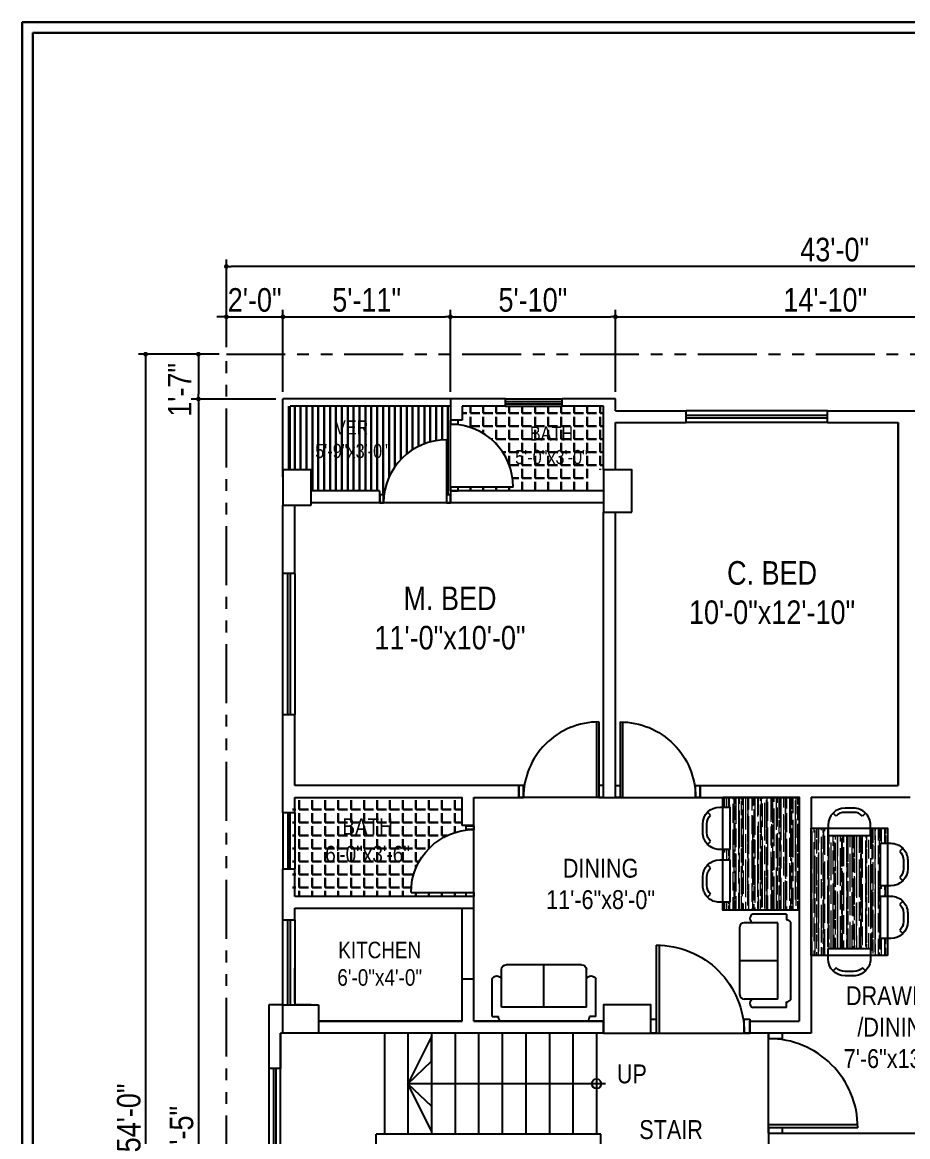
# Model space of a CAD drawing. Header units: inches. Extents: x -159432 to -126829, y -44881 to -40109.
# Drawn here: x -153827.8 to -153452.2, y -42119.8 to -41647 of the extents above; entities that cross this region are included whole.
import ezdxf

# ---------------------------------------------------------------- set-up
doc = ezdxf.new("R2010")
doc.units = ezdxf.units.IN
doc.header["$LTSCALE"] = 10
doc.header["$MEASUREMENT"] = 0
doc.header["$PDMODE"] = 34
doc.linetypes.add('PHANTOMX2', pattern=[5, 2.5, -0.5, 0.5, -0.5, 0.5, -0.5])
doc.linetypes.add('Solid', pattern=[0])
doc.layers.get('0').update_dxf_attribs({"color": 140, "lineweight": 25})
doc.layers.get('Defpoints').update_dxf_attribs({"lineweight": 25})
for name, color, linetype, lineweight in [('BOUNDERY', 32, 'PHANTOMX2', 25), ('COLUM', 10, 'Continuous', 25), ('DIM', 6, 'Continuous', 25), ('door', 123, 'Continuous', 25), ('FUR', 161, 'Continuous', 25), ('FURNITURE', 77, 'Continuous', 25), ('H', 8, 'Continuous', 15), ('h2', 165, 'Continuous', 30), ('line', 134, 'Continuous', 30), ('Stair', 135, 'Continuous', 25), ('TEXT', 6, 'Continuous', 25), ('wall', 7, 'Continuous', 25), ('win', 143, 'Continuous', 25)]:
    doc.layers.add(name, color=color, linetype=linetype, lineweight=lineweight)
doc.styles.add('arn', font='ARIALN.TTF')
doc.dimstyles.new('DIM', dxfattribs={"dimtxt": 10, "dimasz": 2, "dimexe": 3, "dimexo": 3, "dimgap": 2, "dimtad": 1, "dimdec": 1, "dimzin": 1, "dimdsep": 46, "dimlunit": 4, "dimtxsty": 'arn', "dimblk": 'DOT', "dimcen": 0.09, "dimclrd": 256, "dimclre": 256, "dimclrt": 256, "dimaunit": 1, "dimadec": 0, "dimazin": 0, "dimtfac": 1, "dimtdec": 1, "dimtix": 1, "dimtmove": 2, "dimatfit": 3, "dimldrblk": 'OPEN30', "dimfxl": 10, "dimtolj": 1, "dimtzin": 0, "dimlwd": -1, "dimlwe": -1, "dimarcsym": 0})
pattern_1 = [(90, (-4505.8795, 0), (-2, 4.4), [30, -4, 10, -2]), (90, (-4506.8795, 2.66), (-2.66, -2), [6, -0.66, 12, -1.5]), (90, (-4507.5795, 1), (-1.34, 10.4), [16, -2.8, 8, -2])]

# ---------------------------------------------------------------- blocks, each defined once
blk = doc.blocks.new('D36')
at = {"layer": 'door'}
for p, q in [((27731.72, -1583.1), (27731.72, -1585.1)), ((27736.72, -1583.1), (27731.72, -1583.1)), ((27731.72, -1619.1), (27731.72, -1583.1)), ((27731.72, -1585.1), (27736.72, -1585.1)), ((27736.72, -1585.1), (27736.72, -1583.1)), ((27763.72, -1616.1), (27731.72, -1616.1)), ((27763.72, -1617.1), (27731.72, -1617.1)), ((27736.72, -1617.1), (27731.72, -1617.1)), ((27731.72, -1617.1), (27731.72, -1619.1)), ((27736.72, -1619.1), (27736.72, -1617.1)), ((27731.72, -1619.1), (27736.72, -1619.1))]:
    blk.add_line(p, q, dxfattribs=at)
at = {"layer": 'door', "linetype": 'ByBlock'}
blk.add_ellipse((27731.72, -1617.1), major_axis=(-22.63, -22.63), ratio=1, start_param=2.356194, end_param=3.926991, dxfattribs=at)
blk = doc.blocks.new('D1')
at = {"layer": 'door'}
for p, q in [((231942, 594723), (231942, 594673)), ((232042, 594723), (231942, 594723)), ((232042, 594673), (232042, 594723)), ((231942, 594673), (232042, 594673)), ((232742, 593873), (231942, 593873)), ((232042, 593873), (231942, 593873)), ((231942, 593873), (231942, 593823)), ((232042, 593823), (232042, 593873)), ((231942, 593823), (232042, 593823))]:
    blk.add_line(p, q, dxfattribs=at)
at = {"layer": 'door', "linetype": 'ByBlock'}
blk.add_arc((231942, 593873), 800, 0, 90, dxfattribs=at)
blk = doc.blocks.new('door')
at = {"layer": 'door'}
blk.add_line((-148358.38, -38071.49), (-148328.38, -38071.49), dxfattribs=at)
at = {"layer": 'door', "extrusion": (0, 0, -1), "xscale": 0.03333332273177803, "yscale": 0.03333332278998569, "zscale": -0.0333333227645894, "rotation": 90}
blk.add_blockref('D1', (168152.49, -45802.87), dxfattribs=at)
blk = doc.blocks.new('_Dot')
at = {"color": 0, "linetype": 'ByBlock', "lineweight": -2}
blk.add_line((-0.5, 0), (-1, 0), dxfattribs=at)
at = {"color": 0, "linetype": 'ByBlock', "const_width": 0.5}
blk.add_lwpolyline([(-0.25, 0, 1), (0.25, 0, 1)], format="xyb", close=True, dxfattribs=at)
blk = doc.blocks.new('*D13')
at = {"layer": 'Defpoints', "color": 0}
for p in [(-153741.23, -41750.6), (-153741.23, -41787.83), (-153225.23, -41787.83)]:
    blk.add_point(p, dxfattribs=at)
at = {"layer": 'DIM'}
for p, q in [((-153741.23, -41784.83), (-153741.23, -41747.6)), ((-153227.23, -41750.6), (-153739.23, -41750.6)), ((-153225.23, -41784.83), (-153225.23, -41747.6))]:
    blk.add_line(p, q, dxfattribs=at)
at = {"layer": 'DIM', "xscale": 2, "yscale": 2, "zscale": 2, "rotation": 180}
blk.add_blockref('_Dot', (-153741.23, -41750.6), dxfattribs=at)
at = {"layer": 'DIM', "xscale": 2, "yscale": 2, "zscale": 2}
blk.add_blockref('_Dot', (-153225.23, -41750.6), dxfattribs=at)
at = {"layer": 'DIM', "insert": (-153483.23, -41743.5), "char_height": 10, "attachment_point": 5, "style": 'arn'}
blk.add_mtext('\\A1;43\'-0"', dxfattribs=at)
blk = doc.blocks.new('_Open30')
at = {"color": 0, "linetype": 'ByBlock', "lineweight": -2}
for p, q in [((-1, 0.27), (0, 0)), ((0, 0), (-1, -0.27)), ((0, 0), (-1, 0))]:
    blk.add_line(p, q, dxfattribs=at)
blk = doc.blocks.new('*D14')
at = {"layer": 'Defpoints', "color": 0}
for p in [(-153741.23, -41787.83), (-153775.47, -42435.83), (-153741.23, -42435.83)]:
    blk.add_point(p, dxfattribs=at)
at = {"layer": 'DIM'}
for p, q in [((-153744.23, -41787.83), (-153778.47, -41787.83)), ((-153775.47, -41789.83), (-153775.47, -42433.83)), ((-153744.23, -42435.83), (-153778.47, -42435.83))]:
    blk.add_line(p, q, dxfattribs=at)
at = {"layer": 'DIM', "xscale": 2, "yscale": 2, "zscale": 2}
for p, rotation in [((-153775.47, -41787.83), 90), ((-153775.47, -42435.83), 270)]:
    blk.add_blockref('_Dot', p, dxfattribs=dict(at, rotation=rotation))
at = {"layer": 'DIM', "insert": (-153782.58, -42111.83), "char_height": 10, "attachment_point": 5, "rotation": 90, "style": 'arn'}
blk.add_mtext('\\A1;54\'-0"', dxfattribs=at)
blk = doc.blocks.new('s1')
at = {"layer": 'FURNITURE'}
for p, q in [((-147203.1, -40403.5), (-147219.1, -40403.5)), ((-147199.1, -40399.5), (-147214.94, -40399.5)), ((-147203.1, -40439.5), (-147203.1, -40403.5)), ((-147199.1, -40399.5), (-147199.1, -40402.22)), ((-147197.1, -40439.79), (-147197.1, -40403.21)), ((-147221.1, -40437.5), (-147221.1, -40405.5)), ((-147203.1, -40421.5), (-147221.1, -40421.5)), ((-147203.1, -40439.5), (-147219.1, -40439.5)), ((-147199.1, -40443.5), (-147199.1, -40440.79)), ((-147199.1, -40443.5), (-147214.94, -40443.5))]:
    blk.add_line(p, q, dxfattribs=at)
for centre, radius, start, end in [((-147219.1, -40405.5), 2, 90, 180), ((-147214.22, -40401.5), 2.13, 109.8946, 250.1054), ((-147199.05, -40404.62), 2.41, 35.8412, 91.1692), ((-147219.1, -40437.5), 2, 180, 270), ((-147214.22, -40441.5), 2.13, 109.8946, 250.1054), ((-147199.05, -40438.38), 2.41, 268.8308, 324.1588)]:
    blk.add_arc(centre, radius, start, end, dxfattribs=at)
blk = doc.blocks.new('*D387')
at = {"layer": 'Defpoints', "color": 0}
for p in [(-153717.23, -41771.96), (-153741.23, -41787.83), (-153717.23, -41806.83)]:
    blk.add_point(p, dxfattribs=at)
at = {"layer": 'DIM'}
for p, q in [((-153741.23, -41784.83), (-153741.23, -41768.96)), ((-153717.23, -41803.83), (-153717.23, -41768.96)), ((-153743.23, -41771.96), (-153745.23, -41771.96)), ((-153741.23, -41771.96), (-153717.23, -41771.96)), ((-153715.23, -41771.96), (-153713.23, -41771.96))]:
    blk.add_line(p, q, dxfattribs=at)
at = {"layer": 'DIM', "xscale": 2, "yscale": 2, "zscale": 2}
blk.add_blockref('_Dot', (-153741.23, -41771.96), dxfattribs=at)
at = {"layer": 'DIM', "xscale": 2, "yscale": 2, "zscale": 2, "rotation": 180}
blk.add_blockref('_Dot', (-153717.23, -41771.96), dxfattribs=at)
at = {"layer": 'DIM', "insert": (-153729.23, -41764.86), "char_height": 10, "attachment_point": 5, "style": 'arn'}
blk.add_mtext('\\A1;2\'-0"', dxfattribs=at)
blk = doc.blocks.new('*D389')
at = {"layer": 'Defpoints', "color": 0}
for p in [(-153741.23, -41787.83), (-153753.11, -41806.83), (-153717.23, -41806.83)]:
    blk.add_point(p, dxfattribs=at)
at = {"layer": 'DIM'}
for p, q in [((-153744.23, -41787.83), (-153756.11, -41787.83)), ((-153753.11, -41789.83), (-153753.11, -41804.83)), ((-153720.23, -41806.83), (-153756.11, -41806.83))]:
    blk.add_line(p, q, dxfattribs=at)
at = {"layer": 'DIM', "xscale": 2, "yscale": 2, "zscale": 2}
for p, rotation in [((-153753.11, -41787.83), 90), ((-153753.11, -41806.83), 270)]:
    blk.add_blockref('_Dot', p, dxfattribs=dict(at, rotation=rotation))
at = {"layer": 'DIM', "insert": (-153761.03, -41802.96), "char_height": 10, "attachment_point": 5, "rotation": 90, "style": 'arn'}
blk.add_mtext('\\A1;1\'-7"', dxfattribs=at)
blk = doc.blocks.new('*D390')
at = {"layer": 'Defpoints', "color": 0}
for p in [(-153717.23, -41806.83), (-153753.11, -42435.83), (-153741.23, -42435.83)]:
    blk.add_point(p, dxfattribs=at)
at = {"layer": 'DIM'}
for p, q in [((-153720.23, -41806.83), (-153756.11, -41806.83)), ((-153753.11, -41808.83), (-153753.11, -42433.83)), ((-153744.23, -42435.83), (-153756.11, -42435.83))]:
    blk.add_line(p, q, dxfattribs=at)
at = {"layer": 'DIM', "xscale": 2, "yscale": 2, "zscale": 2}
for p, rotation in [((-153753.11, -41806.83), 90), ((-153753.11, -42435.83), 270)]:
    blk.add_blockref('_Dot', p, dxfattribs=dict(at, rotation=rotation))
at = {"layer": 'DIM', "insert": (-153760.22, -42121.33), "char_height": 10, "attachment_point": 5, "rotation": 90, "style": 'arn'}
blk.add_mtext('\\A1;52\'-5"', dxfattribs=at)
blk = doc.blocks.new('*D447')
at = {"layer": 'Defpoints', "color": 0}
for p in [(-153646.23, -41771.96), (-153717.23, -41806.83), (-153646.23, -41806.83)]:
    blk.add_point(p, dxfattribs=at)
at = {"layer": 'DIM'}
for p, q in [((-153717.23, -41803.83), (-153717.23, -41768.96)), ((-153646.23, -41803.83), (-153646.23, -41768.96)), ((-153715.23, -41771.96), (-153648.23, -41771.96))]:
    blk.add_line(p, q, dxfattribs=at)
at = {"layer": 'DIM', "xscale": 2, "yscale": 2, "zscale": 2, "rotation": 180}
blk.add_blockref('_Dot', (-153717.23, -41771.96), dxfattribs=at)
at = {"layer": 'DIM', "xscale": 2, "yscale": 2, "zscale": 2}
blk.add_blockref('_Dot', (-153646.23, -41771.96), dxfattribs=at)
at = {"layer": 'DIM', "insert": (-153681.73, -41764.86), "char_height": 10, "attachment_point": 5, "style": 'arn'}
blk.add_mtext('\\A1;5\'-11"', dxfattribs=at)
blk = doc.blocks.new('*D448')
at = {"layer": 'Defpoints', "color": 0}
for p in [(-153576.23, -41771.96), (-153646.23, -41806.83), (-153576.23, -41806.83)]:
    blk.add_point(p, dxfattribs=at)
at = {"layer": 'DIM'}
for p, q in [((-153646.23, -41803.83), (-153646.23, -41768.96)), ((-153576.23, -41803.83), (-153576.23, -41768.96)), ((-153644.23, -41771.96), (-153578.23, -41771.96))]:
    blk.add_line(p, q, dxfattribs=at)
at = {"layer": 'DIM', "xscale": 2, "yscale": 2, "zscale": 2, "rotation": 180}
blk.add_blockref('_Dot', (-153646.23, -41771.96), dxfattribs=at)
at = {"layer": 'DIM', "xscale": 2, "yscale": 2, "zscale": 2}
blk.add_blockref('_Dot', (-153576.23, -41771.96), dxfattribs=at)
at = {"layer": 'DIM', "insert": (-153611.23, -41764.86), "char_height": 10, "attachment_point": 5, "style": 'arn'}
blk.add_mtext('\\A1;5\'-10"', dxfattribs=at)
blk = doc.blocks.new('*D449')
at = {"layer": 'Defpoints', "color": 0}
for p in [(-153398.23, -41771.96), (-153576.23, -41806.83), (-153398.23, -41811.83)]:
    blk.add_point(p, dxfattribs=at)
at = {"layer": 'DIM'}
for p, q in [((-153576.23, -41803.83), (-153576.23, -41768.96)), ((-153398.23, -41808.83), (-153398.23, -41768.96)), ((-153574.23, -41771.96), (-153400.23, -41771.96))]:
    blk.add_line(p, q, dxfattribs=at)
at = {"layer": 'DIM', "xscale": 2, "yscale": 2, "zscale": 2, "rotation": 180}
blk.add_blockref('_Dot', (-153576.23, -41771.96), dxfattribs=at)
at = {"layer": 'DIM', "xscale": 2, "yscale": 2, "zscale": 2}
blk.add_blockref('_Dot', (-153398.23, -41771.96), dxfattribs=at)
at = {"layer": 'DIM', "insert": (-153487.23, -41764.86), "char_height": 10, "attachment_point": 5, "style": 'arn'}
blk.add_mtext('\\A1;14\'-10"', dxfattribs=at)

msp = doc.modelspace()

# ---------------------------------------------------------------- hatches: boundary and pattern name
at = {"layer": 'H'}
h = msp.add_hatch(dxfattribs=at)
h.set_pattern_fill('AR-RROOF', color=256, scale=2, angle=90, style=0)
h.set_pattern_definition(pattern_1)
h.paths.add_polyline_path([(-153527.62701, -41997.94283), (-153530.62701, -41997.94283), (-153530.62701, -42002.35011), (-153527.62701, -42002.35011), (-153527.62701, -42020.35011), (-153530.62701, -42020.35011), (-153530.62701, -42023.71524), (-153498.22701, -42023.71524), (-153498.22701, -41975.82783), (-153530.62701, -41975.82783), (-153530.62701, -41979.94283), (-153527.62701, -41979.94283)])
h = msp.add_hatch(dxfattribs=at)
h.set_pattern_fill('AR-RROOF', color=256, scale=2, angle=90, style=0)
h.set_pattern_definition(pattern_1)
h.paths.add_polyline_path([(-153463.82701, -42017.73468), (-153460.82701, -42017.73468), (-153460.82701, -42013.3274), (-153463.82701, -42013.3274), (-153463.82701, -41995.3274), (-153460.82701, -41995.3274), (-153460.82701, -41988.96226), (-153468.02701, -41988.96226), (-153468.02701, -41991.96226), (-153486.02701, -41991.96226), (-153486.02701, -41988.96226), (-153493.22701, -41988.96226), (-153493.22701, -42042.96226), (-153486.02701, -42042.96226), (-153486.02701, -42039.96226), (-153468.02701, -42039.96226), (-153468.02701, -42042.96226), (-153460.82701, -42042.96226), (-153460.82701, -42035.73468), (-153463.82701, -42035.73468)])
at = {"layer": 'h2'}
h = msp.add_hatch(dxfattribs=at)
h.set_pattern_fill('LINE', color=256, scale=20, angle=90, style=0)
h.set_pattern_definition([(90, (-6947.2543, -1640.9045), (-2.5, 2e-16), [])])
edge = h.paths.add_edge_path()
edge.add_ellipse((-153647.89368, -41850.82783), major_axis=(-26.66666, 0.00043), ratio=0.999999998, start_angle=-89.9990844, end_angle=0.0009156, ccw=False)
edge.add_line((-153647.89368, -41824.16117), (-153647.89368, -41847.4945))
edge.add_line((-153647.89368, -41847.4945), (-153646.22701, -41847.4945))
edge.add_line((-153646.22701, -41847.4945), (-153646.22701, -41845.82783))
edge.add_line((-153646.22701, -41845.82783), (-153646.22701, -41815.82784))
edge.add_line((-153646.22701, -41815.82784), (-153646.22701, -41809.82783))
edge.add_line((-153646.22701, -41809.82783), (-153715.22701, -41809.82783))
edge.add_line((-153715.22701, -41809.82783), (-153715.22701, -41836.82783))
edge.add_line((-153715.22701, -41836.82783), (-153706.22701, -41836.82783))
edge.add_line((-153706.22701, -41836.82783), (-153706.22701, -41845.82783))
edge.add_line((-153706.22701, -41845.82783), (-153676.227, -41845.82783))
edge.add_line((-153676.227, -41845.82783), (-153676.227, -41847.4945))
edge.add_line((-153676.227, -41847.4945), (-153674.32779, -41847.4945))
h.paths.add_polyline_path([(-153705.23956, -41814.34413), (-153672.01855, -41814.34413), (-153672.01855, -41833.47101), (-153705.23956, -41833.47101)], flags=24)
h = msp.add_hatch(dxfattribs=at)
h.set_pattern_fill('ANGLE', color=256, scale=20, style=0)
h.set_pattern_definition([(0, (-6947.2543, -1640.9045), (0, 5.5), [4, -1.5]), (90, (-6947.2543, -1640.9045), (-5.5, 3e-16), [4, -1.5])])
edge = h.paths.add_edge_path()
edge.add_line((-153588.22701, -41836.82783), (-153581.22701, -41836.82783))
edge.add_line((-153581.22701, -41836.82783), (-153581.22701, -41809.82783))
edge.add_line((-153581.22701, -41809.82783), (-153598.8713, -41809.82783))
edge.add_line((-153598.8713, -41809.82783), (-153622.8713, -41809.82783))
edge.add_line((-153622.8713, -41809.82783), (-153641.22701, -41809.82783))
edge.add_line((-153641.22701, -41809.82783), (-153641.22701, -41815.82784))
edge.add_line((-153641.22701, -41815.82784), (-153642.89368, -41815.82784))
edge.add_line((-153642.89368, -41815.82784), (-153642.89368, -41817.49451))
edge.add_line((-153642.89368, -41817.49451), (-153646.22701, -41817.49451))
edge.add_ellipse((-153646.22701, -41844.16117), major_axis=(0.00337, 26.66666), ratio=0.999999998, start_angle=-89.9927533, end_angle=0.0072467, ccw=False)
edge.add_line((-153619.56035, -41844.16117), (-153642.89368, -41844.16117))
edge.add_line((-153642.89368, -41844.16117), (-153642.89368, -41845.82783))
edge.add_line((-153642.89368, -41845.82783), (-153588.22701, -41845.82783))
edge.add_line((-153588.22701, -41845.82783), (-153588.22701, -41836.82783))
h.paths.add_polyline_path([(-153619.95336, -41816.9116), (-153586.73235, -41816.9116), (-153586.73235, -41836.03847), (-153619.95336, -41836.03847)], flags=24)
h = msp.add_hatch(dxfattribs=at)
h.set_pattern_fill('ANGLE', color=256, scale=20, style=0)
h.set_pattern_definition([(0, (-5705.34, -1649.517), (0, 5.5), [4, -1.5]), (90, (-5705.34, -1649.517), (-5.5, 3e-16), [4, -1.5])])
edge = h.paths.add_edge_path()
edge.add_line((-153713.22701, -41975.82783), (-153713.22701, -41982.4008))
edge.add_line((-153713.22701, -41982.4008), (-153713.22701, -42006.15268))
edge.add_line((-153713.22701, -42006.15268), (-153713.22701, -42017.82783))
edge.add_line((-153713.22701, -42017.82783), (-153639.56034, -42017.82783))
edge.add_line((-153639.56034, -42017.82783), (-153639.56034, -42016.16117))
edge.add_line((-153639.56034, -42016.16117), (-153662.89367, -42016.16117))
edge.add_ellipse((-153636.22701, -42016.16117), major_axis=(-0.00337, 26.66666), ratio=0.999999998, start_angle=359.9927533, end_angle=449.9927533, ccw=False)
edge.add_line((-153639.56034, -41989.62157), (-153639.56034, -41987.82783))
edge.add_line((-153639.56034, -41987.82783), (-153641.22701, -41987.82783))
edge.add_line((-153641.22701, -41987.82783), (-153641.22701, -41975.82783))
edge.add_line((-153641.22701, -41975.82783), (-153713.22701, -41975.82783))
h.paths.add_polyline_path([(-153701.22272, -41982.96218), (-153662.43145, -41982.96218), (-153662.43145, -42005.27687), (-153701.22272, -42005.27687)], flags=24)

# ---------------------------------------------------------------- linework, layer by layer
at = {"layer": 'BOUNDERY'}
msp.add_lwpolyline([(-153741.22701, -41787.82783), (-153225.22701, -41787.82783), (-153225.22701, -42435.82783), (-153741.22701, -42435.82783)], close=True, dxfattribs=at)
at = {"layer": 'COLUM'}
for points in [[(-153705.22701, -41851.82783), (-153705.22701, -41836.82783), (-153717.22701, -41836.82783), (-153717.22701, -41851.82783), (-153705.22701, -41851.82783)], [(-153569.22701, -41854.82783), (-153569.22701, -41836.82783), (-153581.22701, -41836.82783), (-153581.22701, -41854.82783), (-153569.22701, -41854.82783)], [(-153702.22701, -42063.82783), (-153702.22701, -42075.82783), (-153717.22701, -42075.82783), (-153717.22701, -42063.82783), (-153702.22701, -42063.82783)], [(-153561.22701, -42075.82783), (-153561.22701, -42063.82783), (-153581.22701, -42063.82783), (-153581.22701, -42075.82783), (-153561.22701, -42075.82783)]]:
    msp.add_lwpolyline(points, dxfattribs=at)
at = {"layer": 'DIM'}
for p, q in [((-153646.22701, -41806.82783), (-153717.22701, -41806.82783)), ((-153717.22701, -41839.82783), (-153717.22701, -41806.82783)), ((-153646.22701, -41809.82783), (-153714.22701, -41809.82783)), ((-153714.22701, -41836.82783), (-153714.22701, -41809.82783))]:
    msp.add_line(p, q, dxfattribs=at)
at = {"layer": 'door'}
for p, q in [((-153641.22701, -42052.82783), (-153641.22701, -42022.82783)), ((-153636.22701, -42052.82783), (-153636.22701, -42022.82783))]:
    msp.add_line(p, q, dxfattribs=at)
at = {"layer": 'FUR'}
for p, q in [((-153535.82317, -41983.32445), (-153537.09596, -41982.05166)), ((-153532.00479, -41979.94283), (-153527.62701, -41979.94283)), ((-153527.62701, -41979.94283), (-153527.62701, -41997.94283)), ((-153482.64539, -41983.7661), (-153483.91818, -41982.49331)), ((-153475.22701, -41980.38448), (-153478.82701, -41980.38448)), ((-153475.22701, -41982.18448), (-153478.82701, -41982.18448)), ((-153470.13584, -41982.49331), (-153471.40863, -41983.7661)), ((-153539.20479, -41990.74283), (-153539.20479, -41987.14283)), ((-153537.40479, -41990.74283), (-153537.40479, -41987.14283)), ((-153486.02701, -41987.58448), (-153486.02701, -41991.96226)), ((-153468.02701, -41991.96226), (-153468.02701, -41987.58448)), ((-153486.02701, -41991.96226), (-153468.02701, -41991.96226)), ((-153537.09596, -41995.834), (-153535.82317, -41994.56121)), ((-153463.82701, -41995.3274), (-153459.44923, -41995.3274)), ((-153463.82701, -42013.3274), (-153463.82701, -41995.3274)), ((-153527.62701, -41997.94283), (-153532.00479, -41997.94283)), ((-153454.35806, -41997.43623), (-153455.63085, -41998.70902)), ((-153535.82317, -42005.73174), (-153537.09596, -42004.45894)), ((-153532.00479, -42002.35011), (-153527.62701, -42002.35011)), ((-153527.62701, -42002.35011), (-153527.62701, -42020.35011)), ((-153454.04923, -42002.5274), (-153454.04923, -42006.1274)), ((-153452.24923, -42002.5274), (-153452.24923, -42006.1274)), ((-153539.20479, -42013.15011), (-153539.20479, -42009.55011)), ((-153537.40479, -42013.15011), (-153537.40479, -42009.55011)), ((-153455.63085, -42009.94577), (-153454.35806, -42011.21856)), ((-153459.44923, -42013.3274), (-153463.82701, -42013.3274)), ((-153537.09596, -42018.24128), (-153535.82317, -42016.96849)), ((-153527.62701, -42020.35011), (-153532.00479, -42020.35011)), ((-153463.82701, -42017.73468), (-153459.44923, -42017.73468)), ((-153463.82701, -42035.73468), (-153463.82701, -42017.73468)), ((-153454.35806, -42019.84351), (-153455.63085, -42021.1163)), ((-153454.04923, -42024.93468), (-153454.04923, -42028.53468)), ((-153452.24923, -42024.93468), (-153452.24923, -42028.53468)), ((-153455.63085, -42032.35305), (-153454.35806, -42033.62585)), ((-153459.44923, -42035.73468), (-153463.82701, -42035.73468)), ((-153486.02701, -42044.34005), (-153486.02701, -42039.96226)), ((-153486.02701, -42039.96226), (-153468.02701, -42039.96226)), ((-153468.02701, -42039.96226), (-153468.02701, -42044.34005)), ((-153482.64539, -42048.15842), (-153483.91818, -42049.43122)), ((-153470.13584, -42049.43122), (-153471.40863, -42048.15842)), ((-153475.22701, -42049.74005), (-153478.82701, -42049.74005)), ((-153475.22701, -42051.54005), (-153478.82701, -42051.54005))]:
    msp.add_line(p, q, dxfattribs=at)
for points in [[(-153530.62701, -41975.71524), (-153498.22701, -41975.71524), (-153498.22701, -42023.71524), (-153530.62701, -42023.71524)], [(-153460.82701, -42042.96226), (-153493.22701, -42042.96226), (-153493.22701, -41988.96226), (-153460.82701, -41988.96226)]]:
    msp.add_lwpolyline(points, close=True, dxfattribs=at)
at = {"layer": 'FUR', "extrusion": (0, 0, -1)}
for centre, major_axis, start_param, end_param in [((-153532.00479, -41987.14283), (-5.09117, 5.09117), -0.785398163, 0.785398163), ((-153532.00479, -41987.14283), (-3.81838, -3.81838), 0.785398163, 1.570796327), ((-153532.00479, -41990.74283), (-5.09117, -5.09117), 5.497787144, 7.068583471), ((-153532.00479, -41990.74283), (-3.81838, 3.81838), -1.570796327, -0.785398163), ((-153459.44923, -42002.5274), (5.09117, 5.09117), 5.497787144, 7.068583471), ((-153459.44923, -42002.5274), (3.81838, -3.81838), -1.570796327, -0.785398163), ((-153532.00479, -42009.55011), (-5.09117, 5.09117), -0.785398163, 0.785398163), ((-153532.00479, -42009.55011), (-3.81838, -3.81838), 0.785398163, 1.570796327), ((-153459.44923, -42006.1274), (5.09117, -5.09117), -0.785398163, 0.785398163), ((-153459.44923, -42006.1274), (3.81838, 3.81838), 0.785398163, 1.570796327), ((-153532.00479, -42013.15011), (-5.09117, -5.09117), 5.497787144, 7.068583471), ((-153532.00479, -42013.15011), (-3.81838, 3.81838), -1.570796327, -0.785398163), ((-153459.44923, -42024.93468), (5.09117, 5.09117), 5.497787144, 7.068583471), ((-153459.44923, -42024.93468), (3.81838, -3.81838), -1.570796327, -0.785398163), ((-153459.44923, -42028.53468), (5.09117, -5.09117), -0.785398163, 0.785398163), ((-153459.44923, -42028.53468), (3.81838, 3.81838), 0.785398163, 1.570796327), ((-153478.82701, -42044.34005), (-5.09117, -5.09117), -0.785398163, 0.785398163), ((-153475.22701, -42044.34005), (5.09117, -5.09117), 5.497787144, 7.068583471), ((-153478.82701, -42044.34005), (3.81838, -3.81838), 0.785398163, 1.570796327), ((-153475.22701, -42044.34005), (-3.81838, -3.81838), -1.570796327, -0.785398163)]:
    msp.add_ellipse(centre, major_axis=major_axis, ratio=1, start_param=start_param, end_param=end_param, dxfattribs=at)
at = {"layer": 'FUR'}
for centre, major_axis, start_param, end_param in [((-153478.82701, -41987.58448), (-5.09117, 5.09117), -0.785398163, 0.785398163), ((-153478.82701, -41987.58448), (3.81838, 3.81838), 0.785398163, 1.570796327), ((-153475.22701, -41987.58448), (5.09117, 5.09117), 5.497787144, 7.068583471), ((-153475.22701, -41987.58448), (-3.81838, 3.81838), -1.570796327, -0.785398163)]:
    msp.add_ellipse(centre, major_axis=major_axis, ratio=1, start_param=start_param, end_param=end_param, dxfattribs=at)
at = {"layer": 'line'}
msp.add_lwpolyline([(-153827.7903, -41647.01408), (-153827.7903, -42677.87509), (-153142.15532, -42677.87509), (-153142.15532, -41647.01408)], close=True, dxfattribs=at)
msp.add_lwpolyline([(-153146.66265, -42611.56386), (-153146.66265, -41651.52141), (-153823.28297, -41651.52141), (-153823.28297, -42611.56386)], dxfattribs=at)
at = {"layer": 'Stair'}
for p, q in [((-153674.22701, -42075.82783), (-153674.22701, -42118.76293)), ((-153664.22701, -42075.82783), (-153664.22701, -42118.76293)), ((-153654.22701, -42075.82783), (-153654.22701, -42118.76293)), ((-153644.22701, -42075.82783), (-153644.22701, -42118.76293)), ((-153634.22701, -42075.82783), (-153634.22701, -42118.76293)), ((-153624.22701, -42075.82783), (-153624.22701, -42118.76293)), ((-153614.22701, -42075.82783), (-153614.22701, -42118.76293)), ((-153604.22701, -42075.82783), (-153604.22701, -42118.76293)), ((-153594.22701, -42075.82783), (-153594.22701, -42118.76293)), ((-153584.22701, -42075.82783), (-153584.22701, -42118.76293)), ((-153582.35553, -42118.76293), (-153677.68874, -42118.76293)), ((-153677.68874, -42122.89273), (-153677.68874, -42118.76293)), ((-153582.35553, -42122.89273), (-153582.35553, -42118.76293))]:
    msp.add_line(p, q, dxfattribs=at)
at = {"layer": 'wall'}
for p, q in [((-153622.8713, -41806.82783), (-153646.22701, -41806.82783)), ((-153622.8713, -41809.82783), (-153622.8713, -41806.82783)), ((-153576.22701, -41806.82783), (-153598.8713, -41806.82783)), ((-153598.8713, -41809.82783), (-153598.8713, -41806.82783)), ((-153576.22701, -41811.82783), (-153576.22701, -41806.82783)), ((-153622.8713, -41809.82783), (-153641.22701, -41809.82783)), ((-153581.22701, -41809.82783), (-153598.8713, -41809.82783)), ((-153581.22701, -41836.82783), (-153581.22701, -41809.82783)), ((-153576.22701, -41811.82783), (-153546.22701, -41811.82783)), ((-153546.22701, -41816.82783), (-153546.22701, -41811.82783)), ((-153546.22701, -41816.82783), (-153546.22701, -41811.82783)), ((-153486.22701, -41811.82783), (-153439.22701, -41811.82783)), ((-153486.22701, -41816.82783), (-153486.22701, -41811.82783)), ((-153486.22701, -41816.82783), (-153486.22701, -41811.82783)), ((-153641.22701, -41815.82784), (-153646.22701, -41815.82784)), ((-153576.22701, -41816.82783), (-153546.22701, -41816.82783)), ((-153576.22701, -41836.82783), (-153576.22701, -41816.82783)), ((-153486.22701, -41816.82783), (-153456.22701, -41816.82783)), ((-153456.22701, -41970.82783), (-153456.22701, -41816.82783)), ((-153456.22701, -41816.82783), (-153456.22701, -41970.82783)), ((-153676.227, -41845.82783), (-153705.22701, -41845.82783)), ((-153581.22701, -41845.82783), (-153646.22701, -41845.82783)), ((-153717.22701, -41880.82783), (-153717.22701, -41851.82783)), ((-153712.22701, -41880.82783), (-153712.22701, -41851.82783)), ((-153676.227, -41850.82783), (-153705.22701, -41850.82783)), ((-153581.22701, -41850.82783), (-153646.22701, -41850.82783)), ((-153581.22701, -41975.82783), (-153581.22701, -41854.82783)), ((-153576.22701, -41975.82783), (-153576.22701, -41854.82783)), ((-153712.22701, -41880.82783), (-153717.22701, -41880.82783)), ((-153717.22701, -41982.4008), (-153717.22701, -41940.82783)), ((-153712.22701, -41940.82783), (-153717.22701, -41940.82783)), ((-153712.22701, -41970.82783), (-153712.22701, -41940.82783)), ((-153617.22701, -41970.82783), (-153712.22701, -41970.82783)), ((-153617.22701, -41975.82783), (-153617.22701, -41970.82783)), ((-153540.22701, -41970.82783), (-153456.22701, -41970.82783)), ((-153540.22701, -41975.82783), (-153540.22701, -41970.82783)), ((-153712.22701, -41982.4008), (-153712.22701, -41975.82783)), ((-153712.22701, -41975.82783), (-153641.22701, -41975.82783)), ((-153641.22701, -41987.82783), (-153641.22701, -41975.82783)), ((-153636.22701, -41975.82783), (-153617.22701, -41975.82783)), ((-153636.22701, -41987.82783), (-153636.22701, -41975.82783)), ((-153581.22701, -41975.82783), (-153576.22701, -41975.82783)), ((-153540.22701, -41975.82783), (-153498.22701, -41975.82783)), ((-153498.22701, -41975.71524), (-153498.22701, -42070.82783)), ((-153493.22701, -41975.71524), (-153493.22701, -42075.82783)), ((-153493.22701, -41975.71524), (-153451.22701, -41975.71524)), ((-153712.22701, -41982.4008), (-153717.22701, -41982.4008)), ((-153636.22701, -41987.82783), (-153641.22701, -41987.82783)), ((-153717.22701, -42027.84863), (-153717.22701, -42006.15268)), ((-153717.22701, -42006.15268), (-153712.22701, -42006.15268)), ((-153712.22701, -42017.82783), (-153712.22701, -42006.15268)), ((-153636.22701, -42017.82783), (-153712.22701, -42017.82783)), ((-153636.22701, -42022.82783), (-153636.22701, -42017.82783)), ((-153712.22701, -42027.84863), (-153712.22701, -42022.82783)), ((-153712.22701, -42022.82783), (-153636.22701, -42022.82783)), ((-153717.22701, -42027.84863), (-153712.22701, -42027.84863)), ((-153717.22701, -42062.82783), (-153717.22701, -42048.31743)), ((-153712.22701, -42062.82783), (-153712.22701, -42048.31743)), ((-153641.22702, -42070.82783), (-153641.22701, -42052.82783)), ((-153641.22701, -42052.82783), (-153636.22701, -42052.82783)), ((-153636.22702, -42070.82783), (-153636.22701, -42052.82783)), ((-153717.22701, -42063.82783), (-153723.22701, -42063.82783)), ((-153717.22701, -42063.82783), (-153712.22701, -42063.82783)), ((-153581.22701, -42075.82783), (-153581.22701, -42070.82783)), ((-153519.22701, -42070.82783), (-153498.22701, -42070.82783)), ((-153519.22701, -42075.82783), (-153519.22701, -42070.82783)), ((-153723.22701, -42075.82783), (-153723.22701, -42090.82783)), ((-153718.22701, -42075.82783), (-153718.22701, -42090.82783)), ((-153718.22701, -42090.82783), (-153718.22701, -42075.82783)), ((-153717.22701, -42075.82783), (-153718.22701, -42075.82783)), ((-153493.22701, -42075.82783), (-153519.22701, -42075.82783)), ((-153718.22701, -42090.82783), (-153723.22701, -42090.82783)), ((-153580.43172, -42097.29538), (-153664.22701, -42097.29538)), ((-153511.22701, -42118.32783), (-153403.22701, -42118.32783)), ((-153511.22701, -42118.32783), (-153511.22701, -42123.32783))]:
    msp.add_line(p, q, dxfattribs=at)
at = {"layer": 'wall', "ltscale": 0.5}
for p, q in [((-153646.22701, -41806.82783), (-153646.22701, -41815.82784)), ((-153641.22701, -41809.82783), (-153641.22701, -41815.82783)), ((-153676.227, -41845.82783), (-153676.227, -41850.82783)), ((-153646.22701, -41845.82783), (-153646.22701, -41850.82783)), ((-153712.22701, -42027.84863), (-153712.22701, -42028.73995)), ((-153702.22701, -42070.82783), (-153641.22702, -42070.82783)), ((-153636.22702, -42070.82783), (-153581.22701, -42070.82783))]:
    msp.add_line(p, q, dxfattribs=at)
at = {"layer": 'wall', "linetype": 'Solid', "ltscale": 10}
for p, q in [((-153723.22701, -42063.82783), (-153723.22701, -42090.82783)), ((-153705.22701, -42063.82783), (-153712.22701, -42063.82783)), ((-153641.22702, -42070.82783), (-153702.22701, -42070.82783)), ((-153581.22701, -42070.82783), (-153636.22702, -42070.82783)), ((-153718.22701, -42075.82783), (-153718.22701, -42090.82783)), ((-153581.22701, -42075.82783), (-153702.22701, -42075.82783)), ((-153718.22701, -42090.82783), (-153723.22701, -42090.82783))]:
    msp.add_line(p, q, dxfattribs=at)
at = {"layer": 'wall'}
for points in [[(-153654.22701, -42087.7668), (-153654.22701, -42077.29538), (-153654.22701, -42077.29538), (-153664.22701, -42097.29538), (-153654.22701, -42087.7668)], [(-153654.22701, -42106.82395), (-153654.22701, -42117.29538), (-153654.22701, -42117.29538), (-153664.22701, -42097.29538), (-153654.22701, -42106.82395)]]:
    msp.add_lwpolyline(points, dxfattribs=at)
msp.add_circle((-153584.22701, -42097.29538), 2, dxfattribs=at)
at = {"layer": 'win'}
for p, q in [((-153622.8713, -41806.82783), (-153598.8713, -41806.82783)), ((-153622.8713, -41807.82783), (-153598.8713, -41807.82783)), ((-153622.8713, -41808.82783), (-153598.8713, -41808.82783)), ((-153622.8713, -41809.82783), (-153598.8713, -41809.82783)), ((-153486.22701, -41811.82783), (-153546.22701, -41811.82783)), ((-153486.22701, -41811.82783), (-153546.22701, -41811.82783)), ((-153486.22701, -41813.82783), (-153546.22701, -41813.82783)), ((-153486.22701, -41813.82783), (-153546.22701, -41813.82783)), ((-153546.22701, -41814.82783), (-153486.22701, -41814.82783)), ((-153546.22701, -41814.82783), (-153486.22701, -41814.82783)), ((-153486.22701, -41816.82783), (-153546.22701, -41816.82783)), ((-153717.22701, -41940.82783), (-153717.22701, -41880.82783)), ((-153715.22701, -41940.82783), (-153715.22701, -41880.82783)), ((-153714.22701, -41880.82783), (-153714.22701, -41940.82783)), ((-153712.22701, -41880.82783), (-153712.22701, -41940.82783)), ((-153717.22701, -41982.4008), (-153717.22701, -42006.15268)), ((-153715.22701, -41982.4008), (-153715.22701, -42006.15268)), ((-153714.22701, -42006.15268), (-153714.22701, -41982.4008)), ((-153712.22701, -41982.4008), (-153712.22701, -42006.15268)), ((-153717.22701, -42063.82783), (-153717.22701, -42027.84863)), ((-153715.22701, -42063.82783), (-153715.22701, -42027.84863)), ((-153714.22701, -42027.84863), (-153714.22701, -42063.82783)), ((-153712.22701, -42027.84863), (-153712.22701, -42063.82783)), ((-153723.22701, -42090.82783), (-153723.22701, -42150.82783)), ((-153721.22701, -42090.82783), (-153721.22701, -42150.82783)), ((-153720.22701, -42090.82783), (-153720.22701, -42150.82783)), ((-153718.22701, -42150.82783), (-153718.22701, -42090.82783))]:
    msp.add_line(p, q, dxfattribs=at)

# ---------------------------------------------------------------- block references
at = {"layer": 'door', "rotation": 90}
msp.add_blockref('D36', (-155200.33089, -69707.54721), dxfattribs=at)
at = {"layer": 'door', "xscale": -1, "rotation": 270}
msp.add_blockref('D36', (-151957.12313, -69707.54721), dxfattribs=at)
at = {"layer": 'door', "xscale": -1.16666666661331, "yscale": 1.166666666642413, "zscale": 1.166666666619831, "rotation": 270}
msp.add_blockref('D36', (-151672.27248, -74429.50044), dxfattribs=at)
at = {"layer": 'door', "xscale": 1.180555555508363, "yscale": 1.180555555532919, "zscale": 1.180555555529744}
msp.add_blockref('D36', (-186250.06239, -40206.88575), dxfattribs=at)
at = {"layer": 'wall', "xscale": -1}
for name, p, rotation in [('door', (-115574.73966, 106512.54895), 270), ('s1', (-194028.04139, -189267.93018), 90)]:
    msp.add_blockref(name, p, dxfattribs=dict(at, rotation=rotation))
msp.add_blockref('door', (-302004.60379, -3779.34048), dxfattribs=at)
at = {"layer": 'wall', "rotation": 90}
msp.add_blockref('door', (-191707.71437, 106340.54895), dxfattribs=at)
at = {"layer": 'wall', "xscale": 0.8999999999996362, "yscale": 0.900000000000091, "zscale": 0.9}
msp.add_blockref('s1', (-21024.47623, -5665.85704), dxfattribs=at)

# ---------------------------------------------------------------- texts
at = {"layer": 'TEXT', "style": 'arn'}
for s, insert, char_height, width, attachment_point in [('\\A1;VER\\P5\'-9"x3\'-0"', (-153688.12906, -41831.97101), 6, 29.5552251, 8), ('\\A1;BATH\\P5\'-0"x3\'-0"', (-153603.34286, -41834.53847), 6, 30.9849659, 8), ('\\A1;C. BED  \\P10\'-0"x12\'-10"', (-153509.7794, -41902.42449), 10, 70.0386085, 8), ('\\A1;M. BED  \\P11\'-0"x10\'-0"', (-153646.38553, -41886.40864), 10, 62.1104933, 2), ('\\A1;BATH\\P6\'-0"x3\'-6"', (-153681.32708, -41984.71218), 7, 35.1491269, 2), ('\\A1;DINING \\P11\'-6"x8\'-0"', (-153582.50371, -42001.88399), 8, 45.8371623, 2), ('\\A1;KITCHEN\\P6\'-0"x4\'-0"', (-153676.19305, -42037.07377), 7, 46.8721828, 2), ('\\A1;\\pt90;DRAWING\\P/DINING \\P\\ptz;7\'-6"x13\'-0"', (-153456.29678, -42055.97357), 8, 45.8371623, 2)]:
    msp.add_mtext(s, dxfattribs=dict(at, insert=insert, char_height=char_height, width=width, attachment_point=attachment_point))
at = {"layer": 'TEXT', "ltscale": 10, "char_height": 8, "attachment_point": 2, "style": 'arn'}
for s, insert, width in [('\\A1;UP', (-153569.2434, -42089.15324), 14.4019645), ('\\A1;STAIR \\P17\'-3"x7\'-6"', (-153552.60751, -42112.76505), 45.8371623)]:
    msp.add_mtext(s, dxfattribs=dict(at, insert=insert, width=width))

# ---------------------------------------------------------------- dimensions: what is measured, and where the dimension line sits
at = {"layer": 'DIM'}
for base, p1, p2, picture, middle in [((-153741.22701, -41750.60205), (-153225.22701, -41787.82783), (-153741.22701, -41787.82783), '*D13', (-153483.22701, -41743.49632)), ((-153717.22701, -41771.96204), (-153741.22701, -41787.82783), (-153717.22701, -41806.82783), '*D387', (-153729.22701, -41764.85631)), ((-153646.22701, -41771.96204), (-153717.22701, -41806.82783), (-153646.22701, -41806.82783), '*D447', (-153681.72701, -41764.85631)), ((-153576.22701, -41771.96204), (-153646.22701, -41806.82783), (-153576.22701, -41806.82783), '*D448', (-153611.22701, -41764.85631)), ((-153398.22701, -41771.96204), (-153576.22701, -41806.82783), (-153398.22701, -41811.82783), '*D449', (-153487.22701, -41764.85631))]:
    dim = msp.add_linear_dim(base=base, p1=p1, p2=p2, dimstyle='DIM', dxfattribs=at)
    dim.commit()
    dim.dimension.update_dxf_attribs({"geometry": picture, "text_midpoint": middle})
for base, p1, picture, middle in [((-153775.47213, -42435.82783), (-153741.22701, -41787.82783), '*D14', (-153782.57786, -42111.82783)), ((-153753.10983, -42435.82783), (-153717.22701, -41806.82783), '*D390', (-153760.21556, -42121.32783))]:
    dim = msp.add_linear_dim(base=base, p1=p1, p2=(-153741.22701, -42435.82783), angle=90, dimstyle='DIM', dxfattribs=at)
    dim.commit()
    dim.dimension.update_dxf_attribs({"geometry": picture, "text_midpoint": middle})
dim = msp.add_linear_dim(base=(-153753.10983, -41806.82783), p1=(-153741.22701, -41787.82783), p2=(-153717.22701, -41806.82783), angle=90, dimstyle='DIM', dxfattribs=at)
dim.commit()
dim.dimension.update_dxf_attribs({"geometry": '*D389', "text_midpoint": (-153761.02697, -41802.9578), "dimtype": 160})

doc.saveas('drawing.dxf')
